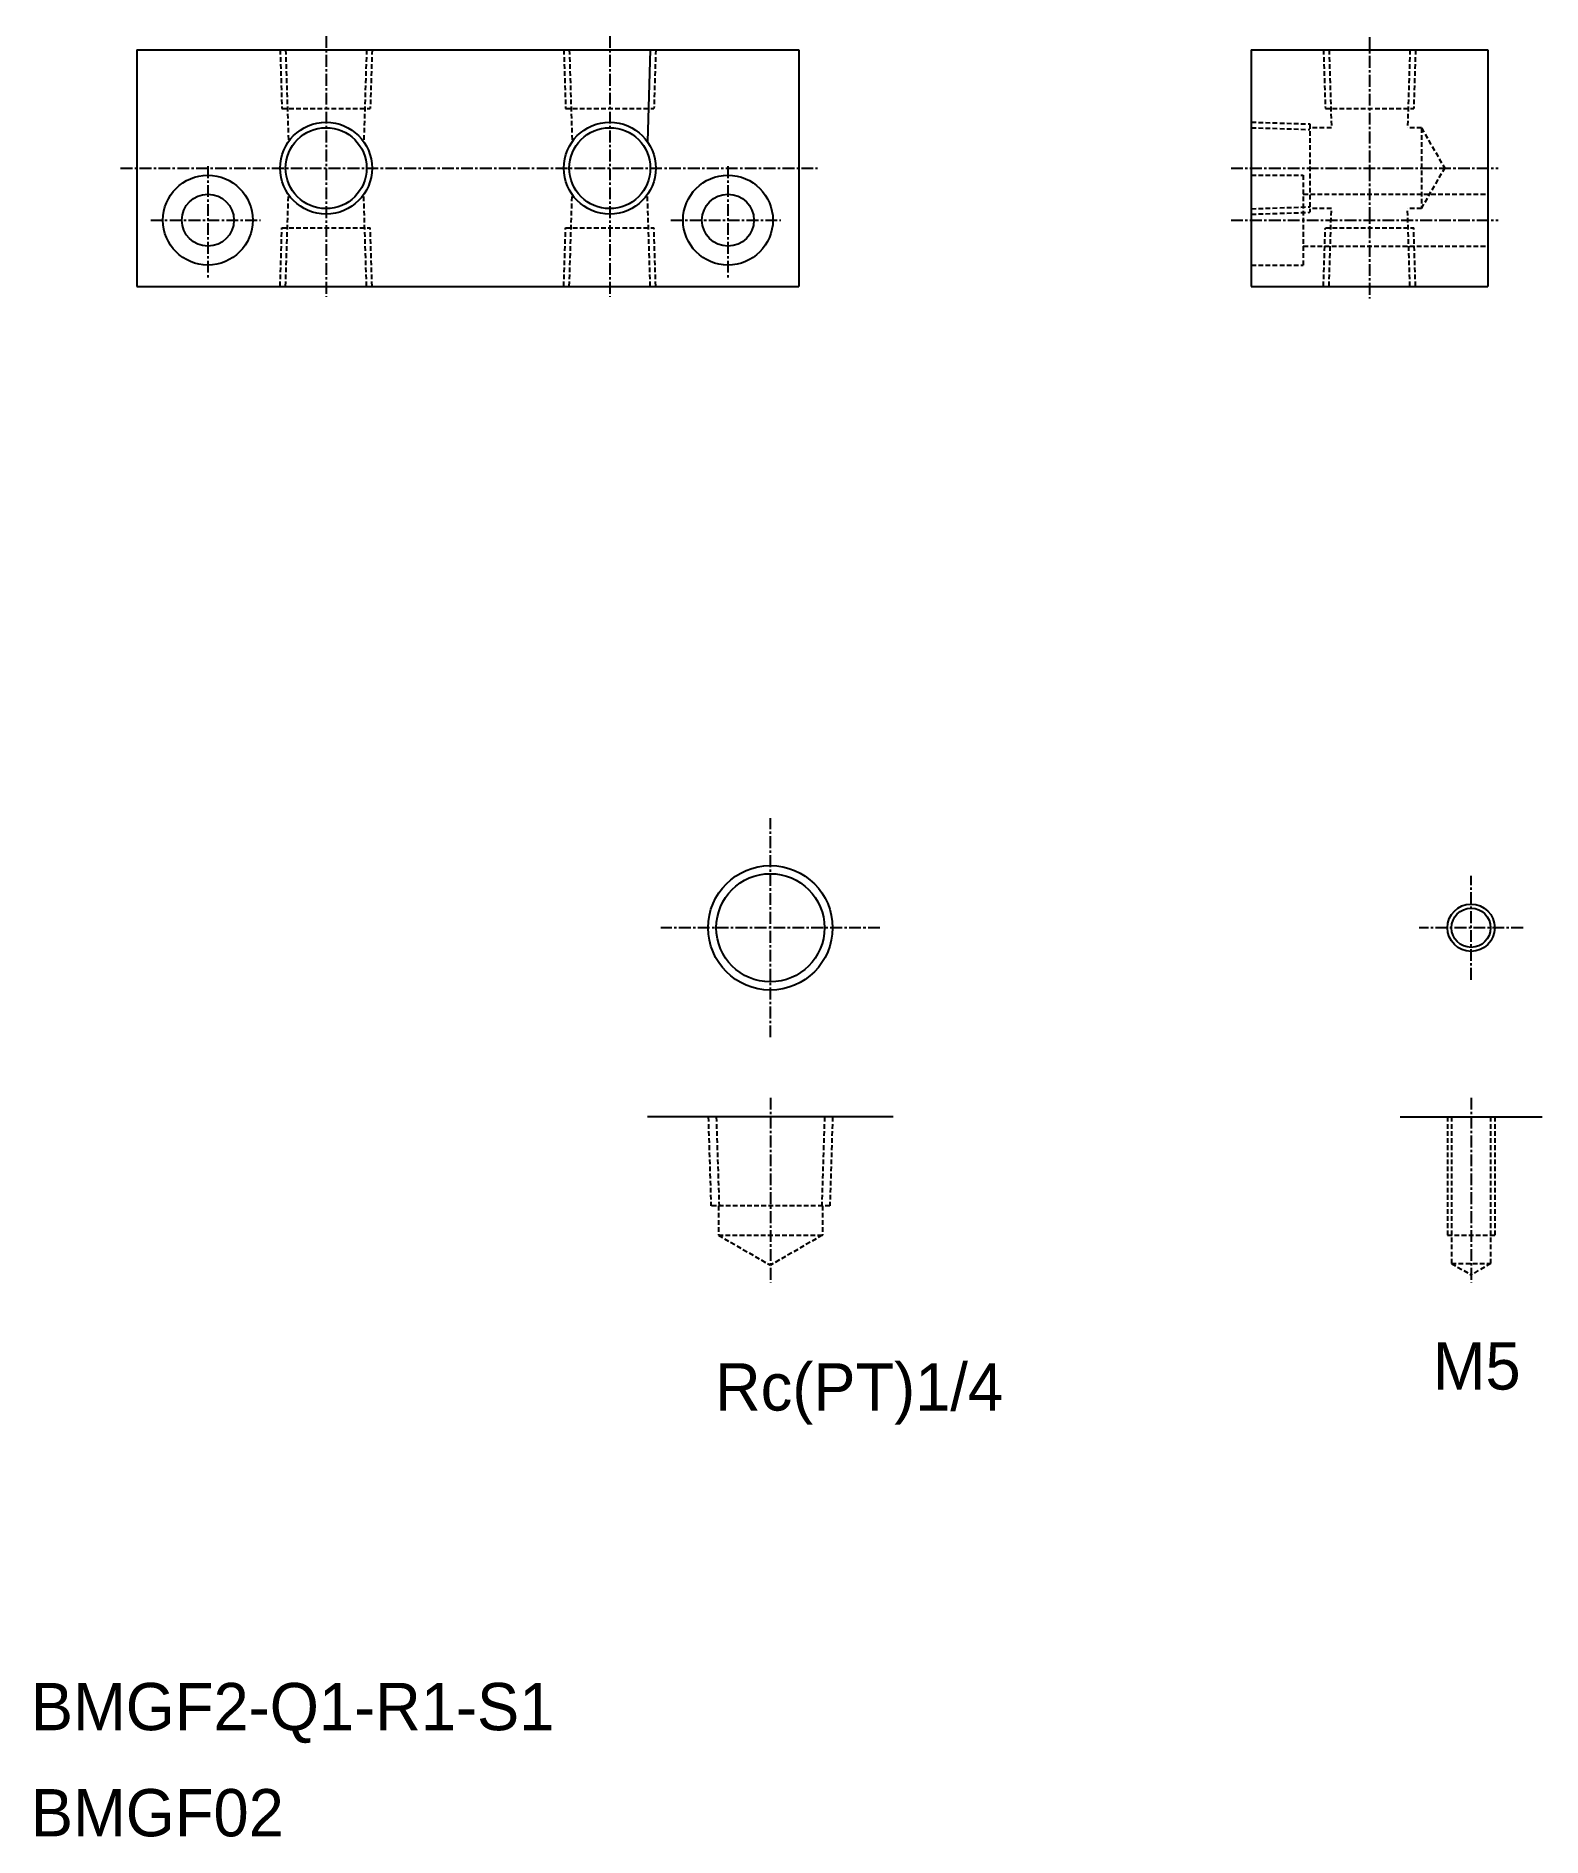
# Model space of a CAD drawing. Extents: x 2586 to 2745, y 9054 to 9245.
import ezdxf
from ezdxf.enums import TextEntityAlignment as Align

# ---------------------------------------------------------------- set-up
doc = ezdxf.new("R2010")
doc.units = 0
doc.linetypes.add('CENTER', pattern=[2, 1.25, -0.25, 0.25, -0.25])
doc.linetypes.add('DASHED', pattern=[0.75, 0.5, -0.25])
doc.layers.get('0').update_dxf_attribs({"linetype": 'CONTINUOUS'})
doc.layers.add('CENTER', color=1, linetype='CENTER')

msp = doc.modelspace()

# ---------------------------------------------------------------- linework, layer by layer
at = {"color": 7, "linetype": 'CONTINUOUS'}
for p, q in [((2596.63, 9243.19), (2666.63, 9243.19)), ((2596.63, 9243.19), (2596.63, 9218.19)), ((2666.63, 9243.19), (2666.63, 9218.19)), ((2714.47, 9243.19), (2714.47, 9218.19)), ((2714.47, 9243.19), (2739.47, 9243.19)), ((2739.47, 9243.19), (2739.47, 9218.19)), ((2596.63, 9218.19), (2666.63, 9218.19)), ((2714.47, 9218.19), (2739.47, 9218.19)), ((2676.61, 9130.37), (2650.61, 9130.37)), ((2730.21, 9130.37), (2745.21, 9130.37))]:
    msp.add_line(p, q, dxfattribs=at)
at = {"color": 3, "linetype": 'DASHED'}
for p, q in [((2611.77, 9243.19), (2611.96, 9236.99)), ((2612.35, 9243.19), (2612.65, 9233.48)), ((2620.91, 9243.19), (2620.61, 9233.48)), ((2621.49, 9243.19), (2621.3, 9236.99)), ((2641.77, 9243.19), (2641.96, 9236.99)), ((2642.35, 9243.19), (2642.65, 9233.48)), ((2651.49, 9243.19), (2651.3, 9236.99)), ((2722.1, 9243.19), (2722.3, 9236.99)), ((2722.69, 9243.19), (2722.94, 9234.94)), ((2731.25, 9243.19), (2730.99, 9234.94)), ((2731.83, 9243.19), (2731.64, 9236.99)), ((2611.96, 9236.99), (2621.3, 9236.99)), ((2641.96, 9236.99), (2651.3, 9236.99)), ((2722.3, 9236.99), (2731.64, 9236.99)), ((2714.47, 9235.55), (2720.67, 9235.36)), ((2714.47, 9234.97), (2720.67, 9234.78)), ((2720.67, 9235.36), (2720.67, 9226.02)), ((2722.94, 9234.94), (2720.67, 9234.94)), ((2732.47, 9234.94), (2730.99, 9234.94)), ((2732.47, 9234.94), (2732.47, 9226.44)), ((2732.47, 9234.94), (2734.92, 9230.69)), ((2732.47, 9226.44), (2734.92, 9230.69)), ((2714.47, 9229.94), (2719.97, 9229.94)), ((2719.97, 9229.94), (2719.97, 9220.44)), ((2612.35, 9218.19), (2612.65, 9227.89)), ((2620.91, 9218.19), (2620.61, 9227.89)), ((2642.35, 9218.19), (2642.65, 9227.89)), ((2650.91, 9218.19), (2650.61, 9227.89)), ((2714.47, 9226.4), (2720.67, 9226.6)), ((2719.97, 9227.94), (2739.47, 9227.94)), ((2722.94, 9226.44), (2720.67, 9226.44)), ((2722.69, 9218.19), (2722.94, 9226.44)), ((2731.25, 9218.19), (2730.99, 9226.44)), ((2732.47, 9226.44), (2730.99, 9226.44)), ((2611.77, 9218.19), (2611.96, 9224.39)), ((2611.96, 9224.39), (2621.3, 9224.39)), ((2621.49, 9218.19), (2621.3, 9224.39)), ((2641.77, 9218.19), (2641.96, 9224.39)), ((2641.96, 9224.39), (2651.3, 9224.39)), ((2651.49, 9218.19), (2651.3, 9224.39)), ((2714.47, 9225.82), (2720.67, 9226.02)), ((2722.1, 9218.19), (2722.3, 9224.39)), ((2722.3, 9224.39), (2731.64, 9224.39)), ((2731.83, 9218.19), (2731.64, 9224.39)), ((2719.97, 9222.44), (2739.47, 9222.44)), ((2714.47, 9220.44), (2719.97, 9220.44)), ((2657.04, 9130.37), (2657.33, 9120.97)), ((2657.89, 9130.37), (2658.19, 9120.97)), ((2669.34, 9130.37), (2669.04, 9120.97)), ((2670.19, 9130.37), (2669.9, 9120.97)), ((2735.21, 9130.37), (2735.21, 9117.87)), ((2735.64, 9130.37), (2735.64, 9114.87)), ((2739.77, 9130.37), (2739.77, 9114.87)), ((2740.21, 9130.37), (2740.21, 9117.87)), ((2669.9, 9120.97), (2657.33, 9120.97)), ((2658.11, 9120.97), (2658.11, 9117.87)), ((2669.11, 9120.97), (2669.11, 9117.87)), ((2658.11, 9117.87), (2663.61, 9114.69)), ((2658.11, 9117.87), (2669.11, 9117.87)), ((2669.11, 9117.87), (2663.61, 9114.69)), ((2735.21, 9117.87), (2740.21, 9117.87)), ((2735.64, 9114.87), (2739.77, 9114.87)), ((2735.64, 9114.87), (2737.71, 9113.67)), ((2739.77, 9114.87), (2737.71, 9113.67))]:
    msp.add_line(p, q, dxfattribs=at)
at = {"color": 3}
msp.add_line((2650.91, 9243.19), (2650.61, 9233.48), dxfattribs=at)
for p, q in [((2714.47, 9236.94), (2714.47, 9236.94)), ((2714.47, 9230.69), (2714.47, 9230.69))]:
    msp.add_line(p, q)
at = {"color": 3, "linetype": 'CONTINUOUS'}
for centre, radius in [((2616.63, 9230.69), 4.86), ((2646.63, 9230.69), 4.86), ((2663.61, 9150.37), 6.58), ((2737.71, 9150.37), 2.5)]:
    msp.add_circle(centre, radius, dxfattribs=at)
at = {"color": 7, "linetype": 'CONTINUOUS'}
for centre, radius in [((2616.63, 9230.69), 4.28), ((2646.63, 9230.69), 4.28), ((2604.13, 9225.19), 4.75), ((2659.13, 9225.19), 4.75), ((2604.13, 9225.19), 2.75), ((2659.13, 9225.19), 2.75), ((2663.61, 9150.37), 5.72), ((2737.71, 9150.37), 2.07)]:
    msp.add_circle(centre, radius, dxfattribs=at)
at = {"layer": 'CENTER', "color": 1, "linetype": 'CENTER'}
for p, q in [((2616.63, 9244.66), (2616.63, 9217.09)), ((2646.63, 9244.66), (2646.63, 9217.09)), ((2726.97, 9244.55), (2726.97, 9216.91)), ((2594.9, 9230.69), (2668.61, 9230.69)), ((2604.13, 9230.89), (2604.13, 9218.96)), ((2659.13, 9230.89), (2659.13, 9218.96)), ((2712.33, 9230.69), (2740.59, 9230.69)), ((2598.09, 9225.19), (2609.71, 9225.19)), ((2653.09, 9225.19), (2664.71, 9225.19)), ((2712.33, 9225.19), (2740.59, 9225.19)), ((2663.61, 9138.79), (2663.61, 9161.95)), ((2737.71, 9144.87), (2737.71, 9155.87)), ((2675.19, 9150.37), (2652.04, 9150.37)), ((2743.21, 9150.37), (2732.21, 9150.37)), ((2663.61, 9132.4), (2663.61, 9112.87)), ((2737.71, 9132.4), (2737.71, 9112.87))]:
    msp.add_line(p, q, dxfattribs=at)

# ---------------------------------------------------------------- texts
at = {"color": 7, "linetype": 'CONTINUOUS'}
for s, p in [('M5', (2742.95, 9104.04)), ('Rc(PT)1/4', (2688.22, 9101.82))]:
    msp.add_text(s, height=5, dxfattribs=at).set_placement(p, align=Align.MIDDLE_RIGHT)
for s, p in [('BMGF2-Q1-R1-S1', (2585.41, 9065.52)), ('BMGF02', (2585.41, 9054.3))]:
    msp.add_text(s, height=5, dxfattribs=at).set_placement(p)

doc.saveas('drawing.dxf')
